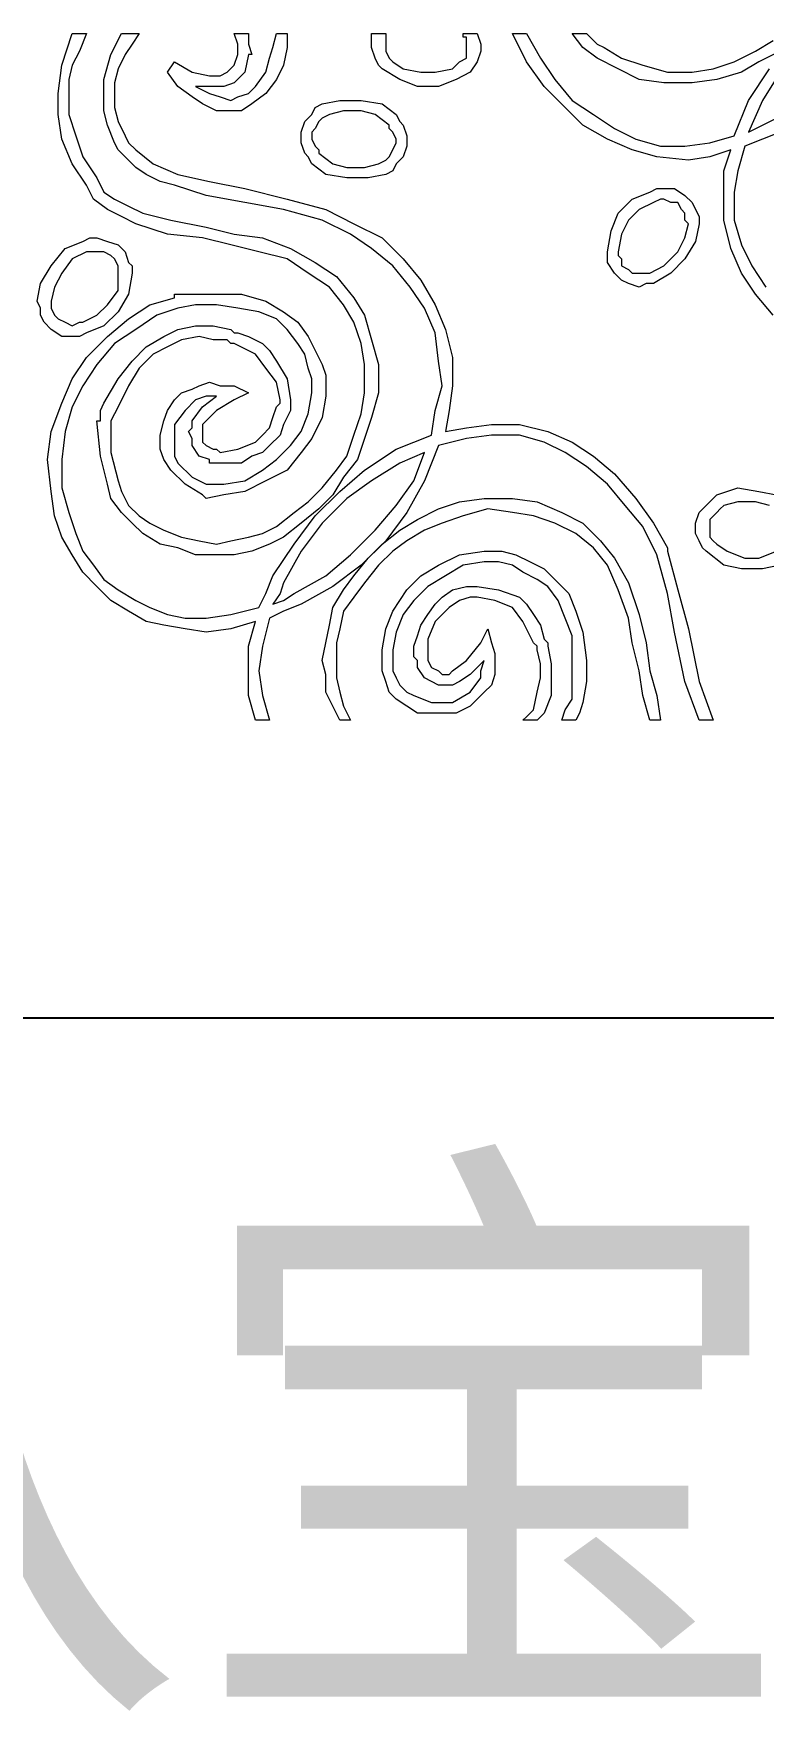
# Model space of a CAD drawing. Extents: x -66030 to 95157, y -13132 to 45879.
# Drawn here: x -15425 to -14616, y 7241 to 9102 of the extents above; entities that cross this region are included whole.
import ezdxf

# ---------------------------------------------------------------- set-up
doc = ezdxf.new("R2010")
doc.units = 0
doc.header["$LTSCALE"] = 100
doc.header["$MEASUREMENT"] = 0
doc.layers.get('0').update_dxf_attribs({"linetype": 'CONTINUOUS'})
doc.layers.add('3', color=11, linetype='CONTINUOUS')
doc.layers.add('TEXT', color=105, linetype='CONTINUOUS')
doc.styles.add('HZ', font='simhei.ttf')

msp = doc.modelspace()

# ---------------------------------------------------------------- linework, layer by layer
at = {"lineweight": 0}
for points in [[(-14671.6, 8339.9), (-14687.3, 8339.9), (-14702.9, 8382.9), (-14714.6, 8437.6), (-14722.4, 8480.5), (-14734.1, 8523.5), (-14749.8, 8554.8), (-14769.3, 8578.2), (-14788.8, 8601.6), (-14812.3, 8621.2), (-14835.7, 8636.8), (-14859.1, 8648.5), (-14886.5, 8656.3), (-14917.7, 8656.3), (-14917.7, 8656.3), (-14945.1, 8652.4), (-14976.3, 8644.6), (-14991.9, 8605.5), (-15011.5, 8570.4), (-15034.9, 8539.1), (-15062.2, 8511.8), (-15093.5, 8488.4), (-15128.6, 8468.8), (-15128.6, 8468.8), (-15148.2, 8461), (-15163.8, 8453.2), (-15171.6, 8422), (-15175.5, 8394.6), (-15171.6, 8367.3), (-15163.8, 8339.9), (-15179.4, 8339.9), (-15187.2, 8367.3), (-15187.2, 8394.6), (-15187.2, 8422), (-15179.4, 8449.3), (-15206.8, 8441.5), (-15234.1, 8437.6), (-15257.5, 8441.5), (-15281, 8445.4), (-15300.5, 8449.3), (-15320, 8461), (-15320, 8461), (-15339.6, 8472.7), (-15355.2, 8488.4), (-15370.8, 8504), (-15382.5, 8523.5), (-15394.2, 8543), (-15402.1, 8566.5), (-15406, 8593.8), (-15409.9, 8629), (-15409.9, 8629), (-15406, 8660.2), (-15394.2, 8691.5), (-15382.5, 8718.8), (-15366.9, 8742.2), (-15343.5, 8765.7), (-15320, 8785.2), (-15296.6, 8800.8), (-15269.3, 8808.6), (-15269.3, 8812.5), (-15245.8, 8812.5), (-15222.4, 8812.5), (-15195, 8812.5), (-15167.7, 8804.7), (-15148.2, 8793), (-15132.5, 8781.3), (-15120.8, 8765.7), (-15113, 8750.1), (-15105.2, 8734.4), (-15101.3, 8722.7), (-15101.3, 8711), (-15101.3, 8703.2), (-15101.3, 8699.3), (-15105.2, 8675.8), (-15116.9, 8652.4), (-15128.6, 8636.8), (-15144.3, 8617.2), (-15167.7, 8605.5), (-15191.1, 8593.8), (-15214.6, 8589.9), (-15234.1, 8586), (-15238, 8589.9), (-15257.5, 8601.6), (-15273.2, 8617.2), (-15281, 8629), (-15284.9, 8640.7), (-15284.9, 8656.3), (-15281, 8671.9), (-15281, 8671.9), (-15277.1, 8683.6), (-15269.3, 8695.4), (-15261.4, 8703.2), (-15249.7, 8707.1), (-15241.9, 8711), (-15230.2, 8714.9), (-15218.5, 8711), (-15202.9, 8711), (-15187.2, 8703.2), (-15202.9, 8695.4), (-15222.4, 8683.6), (-15238, 8668), (-15238, 8664.1), (-15238, 8656.3), (-15238, 8652.4), (-15238, 8648.5), (-15234.1, 8644.6), (-15226.3, 8640.7), (-15222.4, 8640.7), (-15218.5, 8636.8), (-15198.9, 8640.7), (-15179.4, 8648.5), (-15171.6, 8656.3), (-15163.8, 8664.1), (-15159.9, 8675.8), (-15156, 8687.6), (-15152.1, 8691.5), (-15152.1, 8695.4), (-15156, 8714.9), (-15167.7, 8730.5), (-15179.4, 8746.1), (-15202.9, 8757.9), (-15202.9, 8757.9), (-15206.8, 8757.9), (-15210.7, 8761.8), (-15226.3, 8761.8), (-15241.9, 8765.7), (-15261.4, 8761.8), (-15277.1, 8754), (-15292.7, 8746.1), (-15308.3, 8730.5), (-15320, 8711), (-15331.8, 8687.6), (-15335.7, 8679.7), (-15339.6, 8671.9), (-15339.6, 8636.8), (-15331.8, 8605.5), (-15327.8, 8593.8), (-15320, 8578.2), (-15308.3, 8566.5), (-15296.6, 8558.7), (-15296.6, 8558.7), (-15281, 8550.8), (-15261.4, 8543), (-15241.9, 8539.1), (-15222.4, 8535.2), (-15206.8, 8539.1), (-15187.2, 8543), (-15171.6, 8546.9), (-15156, 8554.8), (-15156, 8554.8), (-15136.5, 8570.4), (-15120.8, 8582.1), (-15105.2, 8597.7), (-15089.6, 8617.2), (-15077.9, 8632.9), (-15070.1, 8656.3), (-15062.2, 8679.7), (-15058.3, 8703.2), (-15058.3, 8734.4), (-15062.2, 8757.9), (-15070.1, 8781.3), (-15081.8, 8800.8), (-15097.4, 8820.4), (-15120.8, 8836), (-15144.3, 8851.6), (-15175.5, 8859.4), (-15175.5, 8859.4), (-15206.8, 8867.2), (-15238, 8875), (-15277.1, 8878.9), (-15312.2, 8890.7), (-15327.8, 8898.5), (-15343.5, 8906.3), (-15359.1, 8918), (-15366.9, 8933.6), (-15366.9, 8933.6), (-15382.5, 8957.1), (-15394.2, 8984.4), (-15398.2, 9011.8), (-15398.2, 9035.2), (-15394.2, 9066.4), (-15382.5, 9101.6), (-15366.9, 9101.6), (-15374.7, 9082.1), (-15382.5, 9066.4), (-15386.4, 9050.8), (-15386.4, 9035.2), (-15386.4, 9011.8), (-15378.6, 8988.3), (-15370.8, 8964.9), (-15355.2, 8941.4), (-15355.2, 8941.4), (-15347.4, 8925.8), (-15335.7, 8918), (-15320, 8910.2), (-15304.4, 8902.4), (-15273.2, 8894.6), (-15234.1, 8886.8), (-15202.9, 8878.9), (-15171.6, 8875), (-15171.6, 8875), (-15140.4, 8863.3), (-15113, 8847.7), (-15089.6, 8832.1), (-15070.1, 8808.6), (-15058.3, 8789.1), (-15050.5, 8761.8), (-15042.7, 8734.4), (-15042.7, 8703.2), (-15042.7, 8703.2), (-15050.5, 8675.8), (-15058.3, 8652.4), (-15066.1, 8629), (-15081.8, 8609.4), (-15093.5, 8589.9), (-15109.1, 8574.3), (-15128.6, 8558.7), (-15148.2, 8543), (-15148.2, 8543), (-15163.8, 8535.2), (-15183.3, 8527.4), (-15202.9, 8523.5), (-15222.4, 8523.5), (-15245.8, 8523.5), (-15265.3, 8531.3), (-15284.9, 8535.2), (-15304.4, 8546.9), (-15304.4, 8546.9), (-15316.1, 8558.7), (-15327.8, 8570.4), (-15339.6, 8586), (-15343.5, 8601.6), (-15351.3, 8632.9), (-15355.2, 8671.9), (-15351.3, 8671.9), (-15351.3, 8683.6), (-15347.4, 8691.5), (-15331.8, 8718.8), (-15316.1, 8738.3), (-15300.5, 8754), (-15281, 8765.7), (-15265.3, 8773.5), (-15245.8, 8777.4), (-15226.3, 8777.4), (-15206.8, 8773.5), (-15202.9, 8769.6), (-15198.9, 8769.6), (-15198.9, 8769.6), (-15187.2, 8765.7), (-15171.6, 8757.9), (-15163.8, 8750.1), (-15156, 8738.3), (-15144.3, 8718.8), (-15140.4, 8695.4), (-15140.4, 8691.5), (-15140.4, 8687.6), (-15140.4, 8683.6), (-15148.2, 8668), (-15152.1, 8656.3), (-15163.8, 8644.6), (-15171.6, 8636.8), (-15183.3, 8632.9), (-15195, 8625.1), (-15206.8, 8625.1), (-15222.4, 8625.1), (-15226.3, 8625.1), (-15230.2, 8625.1), (-15230.2, 8629), (-15241.9, 8632.9), (-15249.7, 8644.6), (-15249.7, 8652.4), (-15253.6, 8660.2), (-15249.7, 8664.1), (-15249.7, 8671.9), (-15238, 8687.6), (-15222.4, 8699.3), (-15234.1, 8699.3), (-15245.8, 8695.4), (-15257.5, 8683.6), (-15269.3, 8668), (-15269.3, 8656.3), (-15269.3, 8644.6), (-15269.3, 8632.9), (-15265.3, 8625.1), (-15249.7, 8609.4), (-15234.1, 8601.6), (-15214.6, 8601.6), (-15191.1, 8605.5), (-15171.6, 8617.2), (-15156, 8629), (-15140.4, 8644.6), (-15128.6, 8660.2), (-15120.8, 8679.7), (-15116.9, 8703.2), (-15116.9, 8711), (-15116.9, 8718.8), (-15120.8, 8730.5), (-15124.7, 8746.1), (-15132.5, 8757.9), (-15144.3, 8773.5), (-15156, 8785.2), (-15175.5, 8793), (-15198.9, 8796.9), (-15222.4, 8800.8), (-15245.8, 8800.8), (-15265.3, 8796.9), (-15288.8, 8789.1), (-15312.2, 8773.5), (-15335.7, 8757.9), (-15355.2, 8734.4), (-15370.8, 8711), (-15382.5, 8687.6), (-15390.3, 8660.2), (-15394.2, 8629), (-15394.2, 8597.7), (-15386.4, 8570.4), (-15378.6, 8546.9), (-15370.8, 8527.4), (-15359.1, 8511.8), (-15347.4, 8496.2), (-15331.8, 8484.4), (-15312.2, 8472.7), (-15312.2, 8472.7), (-15296.6, 8464.9), (-15277.1, 8457.1), (-15257.5, 8453.2), (-15234.1, 8453.2), (-15206.8, 8457.1), (-15175.5, 8464.9), (-15167.7, 8480.5), (-15159.9, 8500.1), (-15159.9, 8500.1), (-15136.5, 8535.2), (-15113, 8566.5), (-15085.7, 8593.8), (-15058.3, 8617.2), (-15023.2, 8640.7), (-14984.1, 8656.3), (-14980.2, 8683.6), (-14972.4, 8711), (-14972.4, 8711), (-14976.3, 8738.3), (-14980.2, 8769.6), (-14991.9, 8796.9), (-15007.6, 8820.4), (-15027.1, 8843.8), (-15050.5, 8863.3), (-15074, 8878.9), (-15105.2, 8894.6), (-15148.2, 8906.3), (-15191.1, 8914.1), (-15234.1, 8921.9), (-15269.3, 8933.6), (-15284.9, 8937.5), (-15300.5, 8945.3), (-15312.2, 8953.2), (-15323.9, 8964.9), (-15323.9, 8964.9), (-15331.8, 8972.7), (-15335.7, 8980.5), (-15343.5, 9000), (-15347.4, 9015.7), (-15347.4, 9035.2), (-15347.4, 9050.8), (-15339.6, 9078.2), (-15327.8, 9101.6), (-15308.3, 9101.6), (-15316.1, 9089.9), (-15323.9, 9078.2), (-15331.8, 9062.5), (-15335.7, 9046.9), (-15335.7, 9035.2), (-15335.7, 9019.6), (-15331.8, 9003.9), (-15323.9, 8988.3), (-15320, 8980.5), (-15312.2, 8972.7), (-15312.2, 8972.7), (-15292.7, 8957.1), (-15265.3, 8945.3), (-15230.2, 8937.5), (-15191.1, 8929.7), (-15144.3, 8918), (-15101.3, 8906.3), (-15101.3, 8906.3), (-15070.1, 8890.7), (-15038.8, 8875), (-15015.4, 8851.6), (-14995.8, 8828.2), (-14980.2, 8800.8), (-14968.5, 8773.5), (-14960.7, 8742.2), (-14960.7, 8711), (-14960.7, 8711), (-14964.6, 8683.6), (-14968.5, 8660.2), (-14945.1, 8664.1), (-14917.7, 8668), (-14917.7, 8668), (-14886.5, 8668), (-14855.2, 8660.2), (-14827.9, 8648.5), (-14804.4, 8632.9), (-14781, 8613.3), (-14757.6, 8586), (-14738, 8558.7), (-14722.4, 8531.3), (-14722.4, 8527.4), (-14710.7, 8484.4), (-14699, 8441.5), (-14687.3, 8382.9), (-14671.6, 8339.9)], [(-15202.9, 9101.6), (-15187.2, 9101.6), (-15187.2, 9089.9), (-15183.3, 9078.2), (-15187.2, 9078.2), (-15191.1, 9058.6), (-15202.9, 9046.9), (-15214.6, 9043), (-15230.2, 9043), (-15238, 9043), (-15245.8, 9043), (-15230.2, 9035.2), (-15218.5, 9031.3), (-15206.8, 9027.4), (-15198.9, 9031.3), (-15187.2, 9035.2), (-15179.4, 9043), (-15167.7, 9058.6), (-15163.8, 9074.2), (-15159.9, 9086), (-15156, 9101.6), (-15144.3, 9101.6), (-15144.3, 9086), (-15148.2, 9066.4), (-15156, 9050.8), (-15167.7, 9035.2), (-15167.7, 9035.2), (-15183.3, 9023.5), (-15195, 9015.7), (-15206.8, 9015.7), (-15222.4, 9015.7), (-15238, 9023.5), (-15249.7, 9031.3), (-15265.3, 9043), (-15277.1, 9058.6), (-15269.3, 9070.3), (-15249.7, 9058.6), (-15230.2, 9054.7), (-15218.5, 9054.7), (-15210.7, 9058.6), (-15202.9, 9066.4), (-15198.9, 9078.2), (-15198.9, 9089.9), (-15202.9, 9101.6)], [(-15050.5, 9101.6), (-15034.9, 9101.6), (-15034.9, 9097.7), (-15034.9, 9093.8), (-15034.9, 9086), (-15034.9, 9082.1), (-15031, 9074.2), (-15027.1, 9070.3), (-15015.4, 9062.5), (-14995.8, 9058.6), (-14980.2, 9058.6), (-14960.7, 9062.5), (-14956.8, 9066.4), (-14952.9, 9070.3), (-14945.1, 9074.2), (-14945.1, 9082.1), (-14945.1, 9089.9), (-14945.1, 9097.7), (-14949, 9097.7), (-14949, 9101.6), (-14933.3, 9101.6), (-14929.4, 9089.9), (-14929.4, 9082.1), (-14933.3, 9070.3), (-14941.2, 9058.6), (-14949, 9054.7), (-14956.8, 9050.8), (-14976.3, 9043), (-14999.7, 9043), (-15019.3, 9050.8), (-15038.8, 9062.5), (-15042.7, 9066.4), (-15046.6, 9074.2), (-15050.5, 9086), (-15050.5, 9097.7), (-15050.5, 9097.7), (-15050.5, 9101.6)], [(-15034.9, 8945.3), (-15054.4, 8941.4), (-15077.9, 8941.4), (-15101.3, 8945.3), (-15116.9, 8957.1), (-15120.8, 8964.9), (-15124.7, 8968.8), (-15128.6, 8980.5), (-15128.6, 8992.2), (-15124.7, 9003.9), (-15116.9, 9011.8), (-15113, 9019.6), (-15105.2, 9023.5), (-15085.7, 9027.4), (-15062.2, 9027.4), (-15038.8, 9023.5), (-15023.2, 9011.8), (-15019.3, 9003.9), (-15015.4, 9000), (-15011.5, 8988.3), (-15011.5, 8976.6), (-15015.4, 8964.9), (-15023.2, 8957.1), (-15027.1, 8949.3), (-15034.9, 8945.3)], [(-15042.7, 8957.1), (-15034.9, 8961), (-15031, 8964.9), (-15027.1, 8972.7), (-15023.2, 8980.5), (-15023.2, 8984.4), (-15027.1, 8992.2), (-15031, 8996.1), (-15031, 9000), (-15046.6, 9011.8), (-15062.2, 9015.7), (-15081.8, 9015.7), (-15097.4, 9011.8), (-15105.2, 9007.8), (-15109.1, 9003.9), (-15113, 8996.1), (-15116.9, 8992.2), (-15116.9, 8984.4), (-15113, 8976.6), (-15109.1, 8972.7), (-15109.1, 8968.8), (-15093.5, 8957.1), (-15077.9, 8953.2), (-15058.3, 8953.2), (-15042.7, 8957.1)], [(-14741.9, 8925.8), (-14734.1, 8929.7), (-14726.3, 8929.7), (-14714.6, 8929.7), (-14702.9, 8921.9), (-14695.1, 8914.1), (-14691.2, 8906.3), (-14687.3, 8898.5), (-14687.3, 8890.7), (-14691.2, 8871.1), (-14702.9, 8851.6), (-14718.5, 8836), (-14738, 8824.3), (-14745.9, 8824.3), (-14753.7, 8820.4), (-14765.4, 8824.3), (-14773.2, 8828.2), (-14781, 8836), (-14788.8, 8847.7), (-14788.8, 8855.5), (-14788.8, 8859.4), (-14784.9, 8882.9), (-14777.1, 8902.4), (-14761.5, 8918), (-14741.9, 8925.8)], [(-14738, 8914.1), (-14753.7, 8906.3), (-14765.4, 8894.6), (-14773.2, 8878.9), (-14777.1, 8859.4), (-14777.1, 8855.5), (-14773.2, 8851.6), (-14773.2, 8843.8), (-14765.4, 8839.9), (-14761.5, 8836), (-14753.7, 8836), (-14745.9, 8836), (-14741.9, 8836), (-14726.3, 8843.8), (-14710.7, 8859.4), (-14702.9, 8875), (-14699, 8890.7), (-14702.9, 8894.6), (-14702.9, 8902.4), (-14706.8, 8906.3), (-14710.7, 8914.1), (-14718.5, 8914.1), (-14726.3, 8918), (-14730.2, 8918), (-14738, 8914.1)], [(-15370.8, 8871.1), (-15363, 8875), (-15355.2, 8875), (-15343.5, 8871.1), (-15331.8, 8867.2), (-15323.9, 8859.4), (-15320, 8847.7), (-15316.1, 8843.8), (-15316.1, 8836), (-15320, 8812.5), (-15331.8, 8793), (-15347.4, 8777.4), (-15366.9, 8769.6), (-15374.7, 8765.7), (-15382.5, 8765.7), (-15394.2, 8765.7), (-15406, 8773.5), (-15413.8, 8781.3), (-15417.7, 8789.1), (-15417.7, 8796.9), (-15421.6, 8804.7), (-15417.7, 8824.3), (-15406, 8843.8), (-15390.3, 8863.3), (-15370.8, 8871.1)], [(-15366.9, 8859.4), (-15382.5, 8851.6), (-15394.2, 8836), (-15402.1, 8820.4), (-15406, 8804.7), (-15406, 8800.8), (-15406, 8796.9), (-15402.1, 8789.1), (-15398.2, 8785.2), (-15390.3, 8781.3), (-15382.5, 8777.4), (-15374.7, 8781.3), (-15370.8, 8781.3), (-15355.2, 8789.1), (-15343.5, 8800.8), (-15331.8, 8816.5), (-15331.8, 8836), (-15331.8, 8839.9), (-15331.8, 8843.8), (-15335.7, 8851.6), (-15339.6, 8855.5), (-15347.4, 8859.4), (-15355.2, 8859.4), (-15359.1, 8859.4), (-15366.9, 8859.4)], [(-15159.9, 8468.8), (-15148.2, 8472.7), (-15136.5, 8480.5), (-15136.5, 8480.5), (-15101.3, 8500.1), (-15074, 8523.5), (-15046.6, 8550.8), (-15023.2, 8578.2), (-15003.6, 8605.5), (-14991.9, 8636.8), (-15019.3, 8625.1), (-15050.5, 8605.5), (-15077.9, 8586), (-15105.2, 8558.7), (-15128.6, 8527.4), (-15148.2, 8492.3), (-15148.2, 8492.3), (-15152.1, 8480.5), (-15159.9, 8468.8)], [(-14730.2, 8339.9), (-14741.9, 8339.9), (-14749.8, 8367.3), (-14753.7, 8394.6), (-14761.5, 8425.9), (-14765.4, 8453.2), (-14765.4, 8453.2), (-14777.1, 8484.4), (-14788.8, 8511.8), (-14804.4, 8531.3), (-14824, 8546.9), (-14847.4, 8558.7), (-14870.8, 8566.5), (-14894.3, 8570.4), (-14921.6, 8574.3), (-14949, 8566.5), (-14972.4, 8558.7), (-14991.9, 8550.8), (-15011.5, 8539.1), (-15027.1, 8527.4), (-15042.7, 8511.8), (-15058.3, 8492.3), (-15070.1, 8476.6), (-15070.1, 8476.6), (-15081.8, 8461), (-15085.7, 8441.5), (-15089.6, 8425.9), (-15089.6, 8406.3), (-15089.6, 8386.8), (-15085.7, 8371.2), (-15081.8, 8355.5), (-15074, 8339.9), (-15085.7, 8339.9), (-15093.5, 8355.5), (-15101.3, 8371.2), (-15101.3, 8390.7), (-15105.2, 8406.3), (-15101.3, 8425.9), (-15097.4, 8445.4), (-15093.5, 8464.9), (-15081.8, 8484.4), (-15081.8, 8484.4), (-15070.1, 8500.1), (-15054.4, 8519.6), (-15038.8, 8535.2), (-15019.3, 8550.8), (-14999.7, 8562.6), (-14976.3, 8574.3), (-14952.9, 8582.1), (-14925.5, 8586), (-14921.6, 8586), (-14894.3, 8586), (-14866.9, 8582.1), (-14839.6, 8570.4), (-14816.2, 8558.7), (-14796.6, 8539.1), (-14781, 8519.6), (-14765.4, 8492.3), (-14753.7, 8457.1), (-14753.7, 8457.1), (-14745.9, 8425.9), (-14741.9, 8394.6), (-14734.1, 8367.3), (-14730.2, 8339.9)], [(-14824, 8339.9), (-14839.6, 8339.9), (-14835.7, 8351.6), (-14827.9, 8363.4), (-14827.9, 8386.8), (-14827.9, 8406.3), (-14827.9, 8433.7), (-14835.7, 8453.2), (-14843.5, 8472.7), (-14855.2, 8488.4), (-14866.9, 8496.2), (-14882.6, 8504), (-14894.3, 8511.8), (-14909.9, 8515.7), (-14917.7, 8515.7), (-14925.5, 8515.7), (-14949, 8511.8), (-14968.5, 8500.1), (-14988, 8488.4), (-15003.6, 8472.7), (-15015.4, 8457.1), (-15023.2, 8437.6), (-15027.1, 8418), (-15027.1, 8394.6), (-15027.1, 8394.6), (-15023.2, 8386.8), (-15019.3, 8379), (-15011.5, 8371.2), (-15003.6, 8367.3), (-14984.1, 8359.5), (-14960.7, 8359.5), (-14941.2, 8371.2), (-14929.4, 8386.8), (-14929.4, 8394.6), (-14925.5, 8406.3), (-14941.2, 8390.7), (-14952.9, 8382.9), (-14960.7, 8379), (-14968.5, 8379), (-14976.3, 8379), (-14984.1, 8382.9), (-14991.9, 8386.8), (-14999.7, 8398.5), (-14999.7, 8402.4), (-14999.7, 8406.3), (-15003.6, 8410.2), (-15003.6, 8422), (-14999.7, 8433.7), (-14995.8, 8445.4), (-14988, 8457.1), (-14980.2, 8468.8), (-14972.4, 8476.6), (-14960.7, 8484.4), (-14945.1, 8488.4), (-14941.2, 8488.4), (-14933.3, 8488.4), (-14933.3, 8488.4), (-14909.9, 8484.4), (-14886.5, 8476.6), (-14878.7, 8468.8), (-14870.8, 8457.1), (-14863, 8445.4), (-14859.1, 8429.8), (-14859.1, 8429.8), (-14855.2, 8425.9), (-14855.2, 8422), (-14851.3, 8402.4), (-14851.3, 8386.8), (-14851.3, 8367.3), (-14859.1, 8347.7), (-14863, 8343.8), (-14866.9, 8339.9), (-14882.6, 8339.9), (-14878.7, 8343.8), (-14870.8, 8351.6), (-14866.9, 8371.2), (-14863, 8386.8), (-14863, 8402.4), (-14866.9, 8418), (-14866.9, 8422), (-14870.8, 8425.9), (-14870.8, 8425.9), (-14882.6, 8449.3), (-14894.3, 8464.9), (-14913.8, 8472.7), (-14933.3, 8476.6), (-14937.2, 8476.6), (-14941.2, 8476.6), (-14952.9, 8472.7), (-14964.6, 8464.9), (-14972.4, 8457.1), (-14980.2, 8449.3), (-14988, 8429.8), (-14988, 8410.2), (-14988, 8406.3), (-14988, 8406.3), (-14984.1, 8398.5), (-14976.3, 8394.6), (-14972.4, 8390.7), (-14968.5, 8390.7), (-14964.6, 8390.7), (-14960.7, 8394.6), (-14945.1, 8406.3), (-14929.4, 8425.9), (-14921.6, 8441.5), (-14917.7, 8425.9), (-14913.8, 8414.1), (-14913.8, 8402.4), (-14913.8, 8390.7), (-14917.7, 8379), (-14925.5, 8371.2), (-14933.3, 8363.4), (-14941.2, 8355.5), (-14956.8, 8347.7), (-14956.8, 8347.7), (-14972.4, 8347.7), (-14988, 8347.7), (-14999.7, 8347.7), (-15011.5, 8355.5), (-15023.2, 8363.4), (-15031, 8371.2), (-15034.9, 8382.9), (-15038.8, 8394.6), (-15038.8, 8394.6), (-15038.8, 8418), (-15034.9, 8441.5), (-15027.1, 8461), (-15011.5, 8484.4), (-14995.8, 8500.1), (-14976.3, 8511.8), (-14952.9, 8523.5), (-14925.5, 8527.4), (-14925.5, 8527.4), (-14917.7, 8527.4), (-14906, 8527.4), (-14890.4, 8523.5), (-14874.8, 8515.7), (-14859.1, 8507.9), (-14847.4, 8496.2), (-14831.8, 8480.5), (-14824, 8461), (-14816.2, 8437.6), (-14812.3, 8406.3), (-14812.3, 8382.9), (-14816.2, 8359.5), (-14816.2, 8359.5), (-14820.1, 8347.7), (-14824, 8339.9)]]:
    msp.add_lwpolyline(points, close=True, dxfattribs=at)
for points in [[(-14605.2, 8789.1), (-14624.8, 8812.5), (-14640.4, 8836), (-14652.1, 8863.3), (-14659.9, 8894.6), (-14659.9, 8925.8), (-14659.9, 8925.8), (-14659.9, 8949.3), (-14652.1, 8972.7), (-14675.5, 8964.9), (-14699, 8961), (-14699, 8961), (-14734.1, 8964.9), (-14761.5, 8972.7), (-14788.8, 8984.4), (-14816.2, 9000), (-14835.7, 9019.6), (-14859.1, 9043), (-14878.7, 9070.3), (-14894.3, 9101.6), (-14894.3, 9101.6), (-14878.7, 9101.6), (-14863, 9074.2), (-14847.4, 9050.8), (-14827.9, 9027.4), (-14804.4, 9011.8), (-14781, 8996.1), (-14757.6, 8984.4), (-14730.2, 8976.6), (-14702.9, 8976.6), (-14702.9, 8976.6), (-14675.5, 8980.5), (-14648.2, 8988.3), (-14632.6, 9027.4), (-14609.1, 9062.5)], [(-14597.4, 9082.1), (-14620.9, 9070.3), (-14640.4, 9058.6), (-14667.7, 9050.8), (-14695.1, 9046.9), (-14695.1, 9046.9), (-14726.3, 9046.9), (-14753.7, 9050.8), (-14777.1, 9062.5), (-14800.5, 9074.2), (-14816.2, 9086), (-14827.9, 9101.6), (-14812.3, 9101.6), (-14800.5, 9089.9), (-14792.7, 9086), (-14773.2, 9074.2), (-14749.8, 9066.4), (-14722.4, 9058.6), (-14695.1, 9058.6), (-14671.6, 9062.5), (-14648.2, 9070.3), (-14624.8, 9082.1), (-14605.2, 9093.8)], [(-14597.4, 9058.6), (-14617, 9027.4), (-14632.6, 8992.2), (-14601.3, 9007.8)], [(-14597.4, 8992.2), (-14636.5, 8976.6), (-14644.3, 8949.3), (-14648.2, 8925.8), (-14648.2, 8925.8), (-14648.2, 8894.6), (-14640.4, 8867.2), (-14628.7, 8843.8), (-14613.1, 8820.4)], [(-14597.4, 8511.8), (-14617, 8507.9), (-14640.4, 8507.9), (-14659.9, 8511.8), (-14679.5, 8527.4), (-14683.4, 8531.3), (-14687.3, 8539.1), (-14691.2, 8546.9), (-14691.2, 8558.7), (-14687.3, 8570.4), (-14679.5, 8578.2), (-14671.6, 8586), (-14667.7, 8589.9), (-14644.3, 8597.7), (-14620.9, 8593.8), (-14601.3, 8589.9)], [(-14609.1, 8578.2), (-14624.8, 8582.1), (-14644.3, 8582.1), (-14659.9, 8578.2), (-14663.8, 8574.3), (-14667.7, 8570.4), (-14675.5, 8562.6), (-14675.5, 8558.7), (-14675.5, 8550.8), (-14675.5, 8543), (-14671.6, 8539.1), (-14667.7, 8535.2), (-14656, 8527.4), (-14636.5, 8519.6), (-14620.9, 8519.6), (-14601.3, 8527.4)]]:
    msp.add_lwpolyline(points, dxfattribs=at)
at = {"layer": '3', "color": 2}
msp.add_line((-66009.4, 8010), (95156.9, 8010), dxfattribs=at)

# ---------------------------------------------------------------- texts
at = {"layer": 'TEXT', "color": 2, "insert": (-15938.4, 7516.1), "char_height": 500, "attachment_point": 4, "style": 'HZ'}
msp.add_mtext('八宝', dxfattribs=at)

doc.saveas('drawing.dxf')
